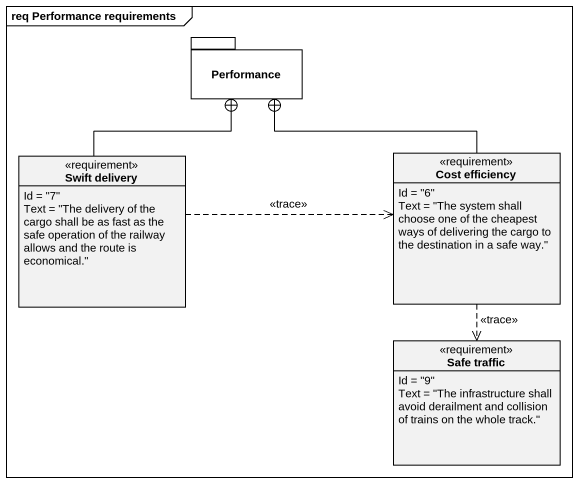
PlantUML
@startuml
mainframe req Performance requirements
hide circle
hide empty members
package Performance {
}
class "Swift delivery" as Swift_delivery <<requirement>> {
  Id = "7"
  Text = "The delivery of the cargo shall be as fast as the safe operation of the railway allows and the route is economical."
}
class "Cost efficiency" as Cost_efficiency <<requirement>> {
  Id = "6"
  Text = "The system shall choose one of the cheapest ways of delivering the cargo to the destination in a safe way."
}
class "Safe traffic" as Safe_traffic <<requirement>> {
  Id = "9"
  Text = "The infrastructure shall avoid derailment and collision of trains on the whole track."
}
Swift_delivery -up-+ Performance
Swift_delivery .right.> Cost_efficiency : <<trace>>
Cost_efficiency -up-+ Performance
Cost_efficiency ..> Safe_traffic : <<trace>>
@enduml
